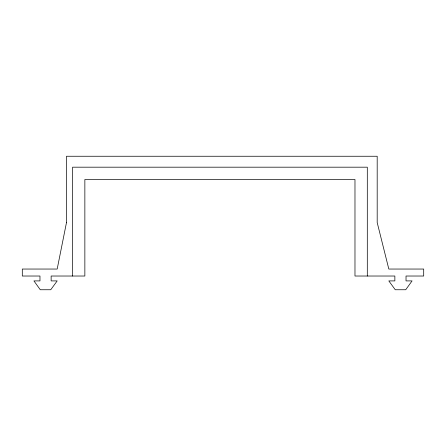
<?xml version="1.0" encoding="UTF-8"?>
<svg xmlns="http://www.w3.org/2000/svg" width="446" height="446" viewBox="0 0 446 446"><rect width="100%" height="100%" fill="white"/><g stroke="black" fill="none" stroke-linecap="round" stroke-linejoin="round"><path stroke-width="0.67" d="M72.536 276.024L72.581 167.183L367.303 167.183L367.303 276.024M66.487 222.532L57.183 269.044L22.3 269.044L22.3 276.024L39.973 276.024L39.973 280.908L33.929 280.908L40.279 289.749L50.744 289.749L57.183 280.908L51.139 280.908L51.139 276.024L84.857 276.024L84.857 179.509L354.977 179.509L354.977 276.024L394.861 276.024L394.861 280.908L388.817 280.908L395.256 289.749L405.721 289.749L412.071 280.908L406.027 280.908L406.027 276.024L423.7 276.024L423.7 269.044L388.817 269.044L377.188 222.532L377.188 156.251L66.487 156.251L66.487 222.532"/></g></svg>
